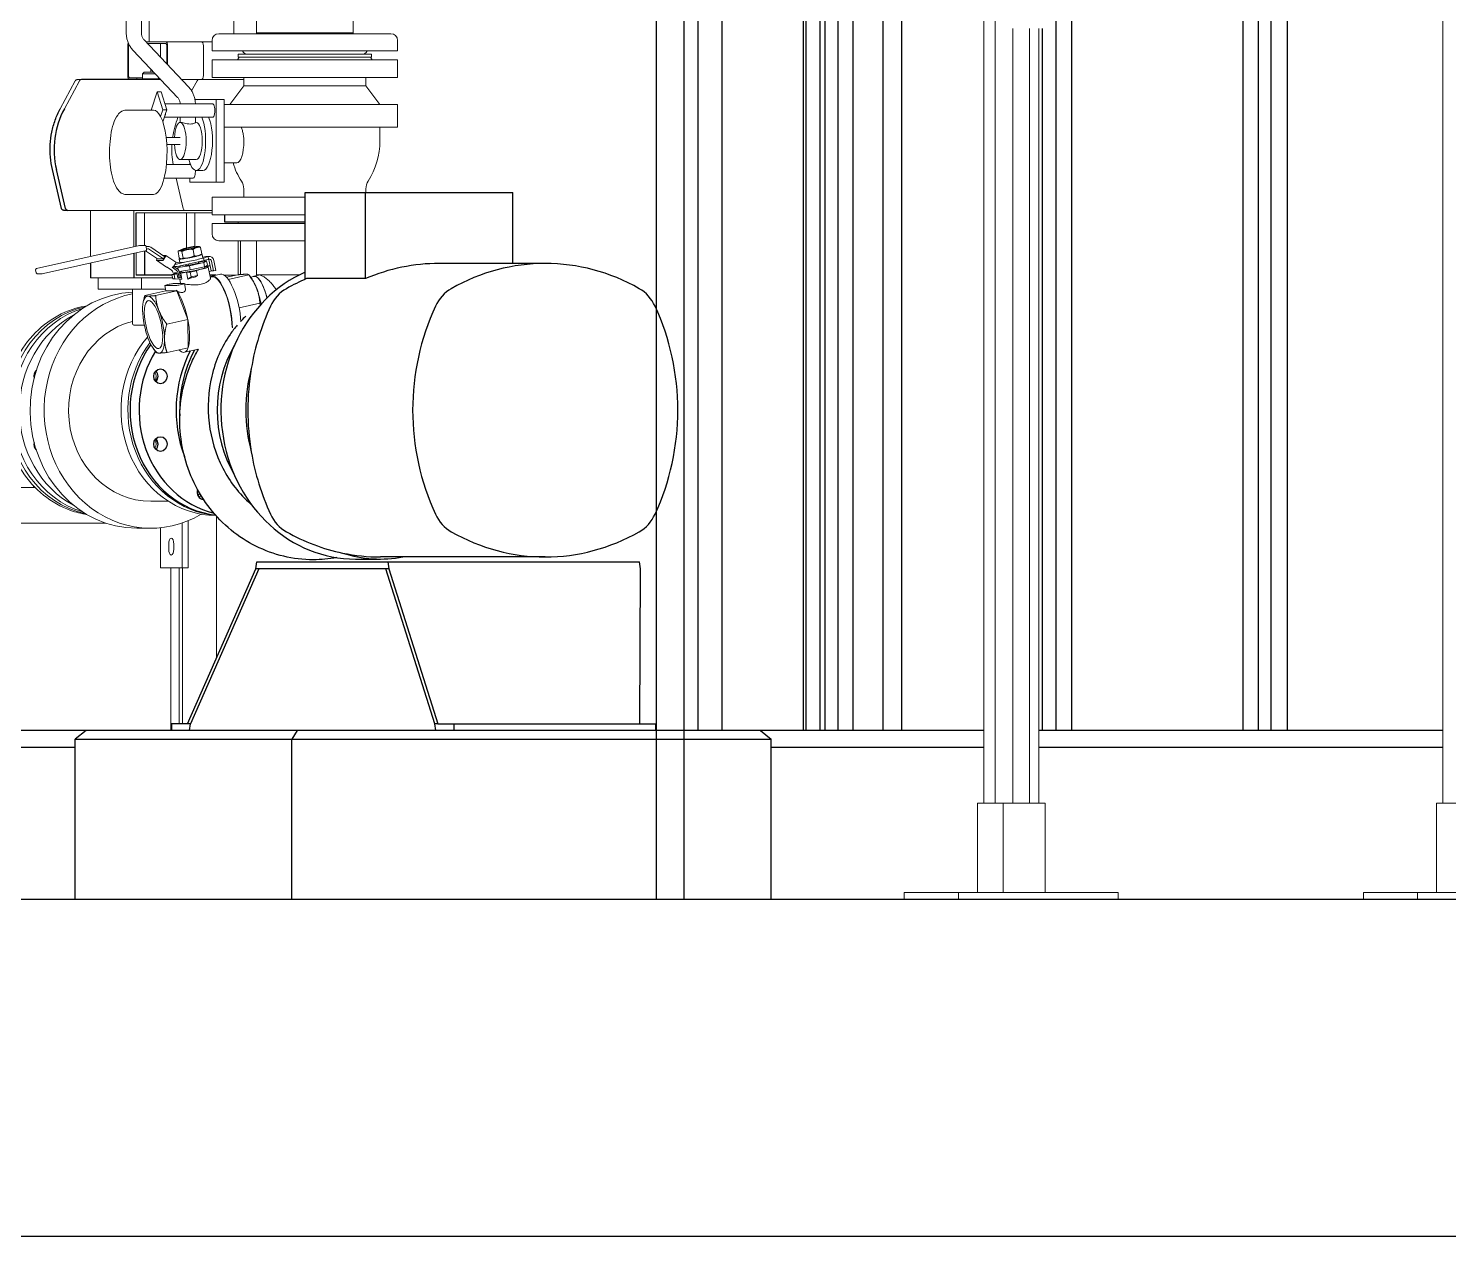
# Model space of a CAD drawing. Header units: millimetres. Extents: x -4172 to 126100, y -2 to 142133.
# Drawn here: x 62698 to 64382, y 42418 to 43850 of the extents above; entities that cross this region are included whole.
import ezdxf

# ---------------------------------------------------------------- set-up
doc = ezdxf.new("R2010")
doc.units = ezdxf.units.MM
doc.header["$LTSCALE"] = 100
doc.layers.add('P_Biomass (BM)', color=150, linetype='Continuous', lineweight=18, true_color=0x007fff)
doc.layers.add('Visible', color=7, linetype='Continuous', lineweight=25)

msp = doc.modelspace()

# ---------------------------------------------------------------- linework, layer by layer
at = {"layer": 'P_Biomass (BM)'}
for p, q in [((64375.35, 44825.58), (64375.35, 42931.58)), ((62814.49, 43844.61), (62814.49, 44059.33)), ((62832.49, 43844.61), (62832.49, 44059.33)), ((63830.97, 42931.58), (63830.97, 43981.93)), ((63844.62, 43981.93), (63844.62, 42931.58)), ((62969, 43845.08), (62969, 43887.08)), ((63083.3, 43845.08), (63083.3, 43887.08)), ((62841.79, 43834.58), (62841.79, 43869.08)), ((62941.79, 43844.08), (62941.79, 43869.08)), ((63083.3, 43845.08), (62969, 43845.08)), ((62969, 43844.08), (62969, 43845.08)), ((63083.3, 43845.08), (62969, 43845.08)), ((63083.3, 43844.08), (63083.3, 43845.08)), ((63865.69, 43850.33), (63865.69, 42931.58)), ((63885.47, 43850.33), (63885.47, 42931.58)), ((63896.37, 43850.33), (63896.37, 42931.58)), ((62816.22, 43829.58), (62816.22, 43794.58)), ((62817.08, 43794.58), (62817.08, 43829.58)), ((62888.4, 43780.88), (62835.57, 43836.66)), ((62861.23, 43834.58), (62837.54, 43834.58)), ((62839.43, 43832.58), (62861.23, 43832.58)), ((62855.03, 43832.58), (62855.03, 43816.11)), ((62861.23, 43834.58), (62903.69, 43834.58)), ((62862.51, 43829.58), (62862.51, 43808.21)), ((62863.37, 43807.3), (62863.37, 43829.58)), ((62916.15, 43834.58), (62903.69, 43834.58)), ((62905.83, 43829.58), (62905.83, 43794.58)), ((62916.15, 43823.58), (62916.15, 43836.08)), ((63128.15, 43844.08), (62924.15, 43844.08)), ((63136.15, 43823.58), (63136.15, 43836.08)), ((62875.33, 43768.5), (62822.5, 43824.28)), ((63136.15, 43823.58), (62916.15, 43823.58)), ((62916.15, 43813.08), (63136.15, 43813.08)), ((62916.15, 43813.08), (62916.15, 43792.08)), ((62948.15, 43816.08), (62946.42, 43813.08)), ((63105.15, 43819.58), (62947.15, 43819.58)), ((62947.15, 43816.08), (62947.15, 43819.58)), ((63105.15, 43816.08), (62947.15, 43816.08)), ((63104.15, 43816.08), (63105.88, 43813.08)), ((63105.15, 43816.08), (63105.15, 43819.58)), ((63136.15, 43813.08), (63136.15, 43792.08)), ((62835.53, 43798.58), (62833.53, 43796.58)), ((62848.73, 43796.58), (62833.53, 43796.58)), ((62833.53, 43790.58), (62833.53, 43796.58)), ((62835.53, 43798.58), (62846.84, 43798.58)), ((62843.53, 43798.58), (62843.53, 43802.08)), ((62861.21, 43809.58), (62862.51, 43809.58)), ((62736.19, 43754.96), (62754.04, 43788.04)), ((62741.03, 43755.03), (62758.88, 43788.12)), ((62741.03, 43755.03), (62758.88, 43788.12)), ((62761.21, 43789.58), (62756.58, 43789.58)), ((62826.94, 43791.58), (62818.36, 43791.58)), ((62826.94, 43789.58), (62826.94, 43791.58)), ((62833.53, 43791.58), (62826.94, 43791.58)), ((62852.65, 43790.58), (62833.53, 43790.58)), ((62853.47, 43791.58), (62852.65, 43791.58)), ((62852.65, 43791.58), (62852.65, 43789.58)), ((62900.68, 43789.58), (62880.16, 43789.58)), ((62898.35, 43788.12), (62891.95, 43776.26)), ((62898.35, 43788.12), (62891.95, 43776.26)), ((62900.68, 43789.58), (62905.31, 43789.58)), ((62953.65, 43789.58), (62905.31, 43789.58)), ((62916.15, 43792.08), (63136.15, 43792.08)), ((62953.65, 43782.08), (62937.15, 43760.08)), ((62953.65, 43792.08), (62953.65, 43782.08)), ((62953.65, 43782.08), (63098.65, 43782.08)), ((63098.65, 43792.08), (63098.65, 43782.08)), ((63098.65, 43782.08), (63115.15, 43760.08)), ((62850.94, 43775.17), (62843.95, 43753.39)), ((62857.75, 43753.95), (62850.94, 43775.17)), ((62855.68, 43775.17), (62850.94, 43775.17)), ((62862.49, 43753.95), (62855.68, 43775.17)), ((62916.98, 43760.89), (62860.26, 43760.89)), ((62921.14, 43765.83), (62895.94, 43765.83)), ((62921.14, 43765.83), (62921.14, 43667.83)), ((62930.61, 43765.83), (62921.14, 43765.83)), ((62930.61, 43667.83), (62930.61, 43765.83)), ((62846.74, 43753.39), (62814.07, 43753.39)), ((62855.18, 43745.93), (62857.75, 43753.95)), ((62862.49, 43753.95), (62857.75, 43753.95)), ((62857.85, 43739.5), (62859.81, 43745.62)), ((62916.98, 43744.89), (62859.58, 43744.89)), ((62861.08, 43749.56), (62859.81, 43745.62)), ((62861.08, 43749.56), (62862.49, 43753.95)), ((62878.41, 43738.83), (62878.41, 43744.89)), ((62896.41, 43738.64), (62896.41, 43744.89)), ((62930.61, 43760.08), (63136.15, 43760.08)), ((63136.15, 43760.08), (63136.15, 43733.08)), ((62878.41, 43738.83), (62878.89, 43738.83)), ((62896.41, 43738.83), (62897.35, 43738.83)), ((62930.61, 43733.08), (63136.15, 43733.08)), ((63115.15, 43733.08), (63115.15, 43716.83)), ((62878.41, 43720.83), (62861.79, 43720.83)), ((62878.41, 43712.83), (62862.51, 43712.83)), ((62878.41, 43694.83), (62897.35, 43694.83)), ((62890.64, 43688.77), (62862.09, 43688.77)), ((62889.67, 43688.77), (62889.67, 43691.29)), ((62897.35, 43681.83), (62905.4, 43681.83)), ((62930.61, 43690.83), (62945.54, 43690.83)), ((62893.82, 43672.77), (62859.43, 43672.77)), ((62873.51, 43672.77), (62881.9, 43636.83)), ((62873.51, 43672.77), (62881.9, 43636.83)), ((62889.67, 43667.83), (62889.67, 43672.77)), ((62889.67, 43667.83), (62921.14, 43667.83)), ((62921.14, 43667.83), (62930.61, 43667.83)), ((62953.65, 43660.08), (62953.65, 43650.08)), ((63098.65, 43660.08), (63098.65, 43655.58)), ((62846.74, 43653.39), (62814.07, 43653.39)), ((62916.15, 43650.08), (63026.72, 43650.08)), ((62916.15, 43650.08), (62916.15, 43629.08)), ((62745.05, 43634.58), (62772.06, 43634.58)), ((62772.06, 43634.58), (62772.06, 43579.79)), ((62823.5, 43634.58), (62772.06, 43634.58)), ((62823.5, 43634.58), (62823.5, 43591.28)), ((62840.51, 43634.58), (62823.5, 43634.58)), ((62826.21, 43631.58), (62916.15, 43631.58)), ((62836.03, 43631.58), (62836.03, 43592.73)), ((62840.51, 43634.58), (62884.53, 43634.58)), ((62884.53, 43634.58), (62889.15, 43634.58)), ((62886.03, 43631.58), (62886.03, 43590)), ((62889.15, 43634.58), (62916.15, 43634.58)), ((62895.84, 43591.46), (62895.84, 43631.58)), ((62916.15, 43629.08), (63026.72, 43629.08)), ((62916.15, 43619.08), (63026.72, 43619.08)), ((62916.15, 43619.08), (62916.15, 43606.58)), ((62947.15, 43620.58), (62947.15, 43619.08)), ((62708.12, 43565.5), (62829.98, 43592.73)), ((62837.07, 43592.73), (62830.01, 43592.73)), ((62924.15, 43598.58), (63026.72, 43598.58)), ((62947.28, 43598.58), (62947.28, 43558.2)), ((62949.99, 43598.58), (62949.99, 43558.46)), ((62969, 43598.58), (62969, 43558.08)), ((62716.43, 43559.63), (62838.28, 43586.87)), ((62826.21, 43557.58), (62826.21, 43584.17)), ((62851.45, 43576.94), (62837.32, 43586.65)), ((62837.71, 43591.81), (62840.4, 43591.81)), ((62839.22, 43591.68), (62837.83, 43591.37)), ((62838.44, 43588.33), (62837.85, 43591.27)), ((62839.81, 43588.75), (62838.42, 43588.44)), ((62858.51, 43576.94), (62841.95, 43588.33)), ((62860.06, 43579.46), (62843.5, 43590.84)), ((62850.55, 43576.53), (62851, 43577.25)), ((62851.45, 43576.94), (62858.51, 43576.94)), ((62861.26, 43581.14), (62857.62, 43581.14)), ((62860.06, 43579.46), (62858.51, 43576.94)), ((62858.9, 43576.53), (62860.96, 43579.88)), ((62861.33, 43581.11), (62873.24, 43572.93)), ((62877.32, 43578.05), (62875.78, 43585.73)), ((62877.21, 43587.02), (62876.14, 43586.08)), ((62877.93, 43572.82), (62877.15, 43576.73)), ((62879.21, 43577.05), (62878.93, 43577.14)), ((62881.77, 43578.05), (62880.23, 43585.73)), ((62881.87, 43588.9), (62881.08, 43587.73)), ((62891.65, 43591.26), (62882.58, 43589.23)), ((62885.79, 43589.23), (62894.86, 43591.26)), ((62895.12, 43580.53), (62893.58, 43588.22)), ((62895.56, 43591.65), (62896.74, 43590.87)), ((62900.58, 43591.7), (62900.86, 43591.61)), ((62904.01, 43583.02), (62902.47, 43590.7)), ((62902.58, 43581.74), (62903.65, 43582.67)), ((62906.07, 43578), (62903.22, 43577.36)), ((62905.39, 43578.32), (62904.6, 43582.24)), ((62905.24, 43579.08), (62908.91, 43579.71)), ((62911.48, 43579.71), (62906.07, 43578)), ((62906.07, 43578), (62906.66, 43575.07)), ((62912.06, 43576.78), (62906.66, 43575.07)), ((62910.08, 43579.84), (62912.65, 43579.84)), ((62912.06, 43576.78), (62911.48, 43579.71)), ((62707.53, 43560.67), (62706.94, 43563.6)), ((62850.18, 43575.29), (62862.09, 43567.11)), ((62857.64, 43575.27), (62850.26, 43575.27)), ((62862.97, 43567.09), (62862.16, 43567.09)), ((62862.97, 43567.09), (62868.01, 43563.62)), ((62868.61, 43558.44), (62874.54, 43559.77)), ((62869.55, 43567.09), (62868.75, 43567.09)), ((62868.75, 43567.09), (62873.79, 43563.62)), ((62870.06, 43560.47), (62870.39, 43558.84)), ((62870.68, 43568.15), (62874.82, 43565.3)), ((62872.87, 43571.7), (62870.81, 43568.35)), ((62871.18, 43558.44), (62874.65, 43559.22)), ((62871.19, 43567.79), (62873.52, 43567.79)), ((62874.4, 43560.47), (62871.51, 43560.47)), ((62871.51, 43560.47), (62871.77, 43559.15)), ((62877.84, 43573.27), (62873.15, 43572.22)), ((62873.62, 43559.56), (62873.44, 43560.47)), ((62887.17, 43573.78), (62874.11, 43570.86)), ((62875.62, 43554.36), (62874.4, 43560.47)), ((62906.66, 43575.07), (62874.7, 43567.92)), ((62875.52, 43566.85), (62889.22, 43568.77)), ((62878.95, 43568.77), (62875.52, 43566.85)), ((62876.05, 43564.21), (62875.52, 43566.85)), ((62875.84, 43560.47), (62877.07, 43554.36)), ((62877.35, 43562.08), (62890.2, 43563.88)), ((62877.69, 43560.88), (62878.92, 43554.77)), ((62877.88, 43559.94), (62879.04, 43560.2)), ((62884.61, 43570.03), (62878.95, 43568.77)), ((62879.04, 43560.2), (62880.46, 43553.13)), ((62880.01, 43562.45), (62880.29, 43561.08)), ((62884.59, 43570.14), (62884.8, 43569.11)), ((62885.97, 43561.14), (62887.58, 43553.09)), ((62885.97, 43561.14), (62890.34, 43561.14)), ((62888.15, 43570.93), (62888.46, 43569.39)), ((62888.46, 43569.39), (62900.03, 43571.97)), ((62889.22, 43568.77), (62906.34, 43572.59)), ((62889.22, 43568.77), (62890.2, 43563.88)), ((62890.2, 43563.88), (62907.32, 43567.7)), ((62890.34, 43561.14), (62897.75, 43562.8)), ((62890.34, 43561.14), (62891.43, 43555.7)), ((62894.93, 43562.8), (62897.75, 43562.8)), ((62897.75, 43562.8), (62898.84, 43557.36)), ((62900.03, 43571.97), (62899.72, 43573.52)), ((62900.21, 43573.63), (62900.49, 43572.25)), ((62909.76, 43574.51), (62900.3, 43573.18)), ((62906.34, 43572.59), (62909.76, 43574.51)), ((62907.32, 43567.7), (62906.34, 43572.59)), ((62907.32, 43567.7), (62910.74, 43569.61)), ((62907.5, 43567.78), (62913.92, 43569.21)), ((62907.5, 43567.8), (62907.74, 43566.58)), ((62908.43, 43567.41), (62914.03, 43568.66)), ((62909.76, 43574.51), (62910.74, 43569.61)), ((62911.66, 43567.37), (62914.29, 43554.26)), ((62915.27, 43562.72), (62912.82, 43561.62)), ((62912.86, 43574.46), (62915.22, 43562.72)), ((62915.22, 43562.72), (62917.79, 43562.72)), ((62917.79, 43562.72), (62915.43, 43574.46)), ((62926.13, 43558.85), (62915.85, 43556.55)), ((62920.57, 43563.35), (62917.79, 43562.72)), ((62920.57, 43563.35), (62918.21, 43575.09)), ((62823.5, 43554.58), (62772.06, 43554.58)), ((62781.1, 43554.58), (62781.1, 43541.08)), ((62869.39, 43554.58), (62823.5, 43554.58)), ((62832.53, 43554.58), (62869.39, 43554.58)), ((62832.53, 43541.08), (62832.53, 43554.58)), ((62861.38, 43539.26), (62860.13, 43545.48)), ((62860.43, 43545.42), (62872.64, 43545.42)), ((62868.61, 43558.44), (62871.18, 43558.44)), ((62869.64, 43553.29), (62868.61, 43558.44)), ((62877.89, 43553.13), (62869.64, 43553.29)), ((62869.64, 43553.29), (62872.21, 43553.29)), ((62883.01, 43547.74), (62870.81, 43547.74)), ((62872.21, 43553.29), (62871.18, 43558.44)), ((62880.46, 43553.13), (62872.21, 43553.29)), ((62875.62, 43554.36), (62877.07, 43554.36)), ((62877.07, 43554.36), (62878.92, 43554.77)), ((62877.8, 43553.13), (62878.88, 43547.74)), ((62884.65, 43541.02), (62883.31, 43547.68)), ((62891.43, 43555.7), (62887.58, 43553.09)), ((62891.43, 43555.7), (62898.84, 43557.36)), ((62898.84, 43557.36), (62896.36, 43555.68)), ((62916.07, 43555.57), (62914.12, 43555.14)), ((62944.25, 43557.58), (62930.72, 43557.58)), ((62933.39, 43555.15), (62946.85, 43558.16)), ((62935.32, 43552.72), (62959.65, 43558.16)), ((62962.77, 43553.99), (62960.1, 43557.56)), ((62961.76, 43555.34), (62965.91, 43556.27)), ((62971.43, 43557.85), (62965.84, 43556.6)), ((62969, 43558.08), (63019.82, 43558.08)), ((62969.16, 43557.35), (62969, 43558.08)), ((62781.1, 43541.08), (62832.53, 43541.08)), ((62822.03, 43541.08), (62822.03, 43499.67)), ((62861.01, 43541.08), (62832.53, 43541.08)), ((62834.55, 43525.34), (62834.99, 43527.5)), ((62861.41, 43539.06), (62836.47, 43533.49)), ((62874.2, 43539.06), (62849.26, 43533.49)), ((62874.2, 43539.06), (62861.41, 43539.06)), ((62887.37, 43505.31), (62874.2, 43539.06)), ((62948.23, 43518.91), (62972.81, 43524.41)), ((62825.79, 43498.29), (62835.87, 43498.29)), ((62887.37, 43505.31), (62862.43, 43499.74)), ((62887.74, 43471.56), (62887.37, 43505.31)), ((62846.88, 43470.15), (62849.55, 43466.58)), ((62887.74, 43471.56), (62862.8, 43465.99)), ((62900.09, 43470.03), (62883.3, 43466.28)), ((62706.23, 43306.08), (62604.2, 43306.08)), ((62843.56, 43289.58), (62861.03, 43289.58)), ((62790.21, 43263.58), (62604.2, 43263.58)), ((62826.84, 43257.58), (62843.56, 43257.58)), ((62854.99, 43258.15), (62854.99, 43210.83)), ((62880.71, 43210.83), (62880.71, 43263.75)), ((62887.94, 43210.83), (62887.94, 43266.48)), ((62921.26, 43103.21), (62921.26, 43272.12)), ((62864.85, 43232.83), (62864.85, 43238.83)), ((62870.85, 43238.83), (62870.85, 43232.83)), ((62854.99, 43210.83), (62880.71, 43210.83)), ((62867.3, 43017.58), (62867.3, 43210.83)), ((62877.08, 43025.58), (62877.08, 43210.83)), ((62887.94, 43210.83), (62880.71, 43210.83)), ((62881.19, 43025.58), (62881.19, 43210.83)), ((63823.56, 42931.58), (63854.25, 42931.58)), ((63823.56, 42825.58), (63823.56, 42931.58)), ((63854.25, 42825.58), (63854.25, 42931.58)), ((63854.25, 42931.58), (63903.79, 42931.58)), ((63903.79, 42825.58), (63903.79, 42931.58)), ((64367.93, 42931.58), (64398.63, 42931.58)), ((64367.93, 42825.58), (64367.93, 42931.58)), ((63736.86, 42825.58), (63801.08, 42825.58)), ((63736.86, 42817.58), (63736.86, 42825.58)), ((63801.08, 42825.58), (63990.49, 42825.58)), ((63801.08, 42817.58), (63801.08, 42825.58)), ((63990.49, 42817.58), (63990.49, 42825.58)), ((64281.23, 42825.58), (64345.45, 42825.58)), ((64281.23, 42817.58), (64281.23, 42825.58)), ((64345.45, 42825.58), (64534.86, 42825.58)), ((64345.45, 42817.58), (64345.45, 42825.58))]:
    msp.add_line(p, q, dxfattribs=at)
for centre, radius, start, end in [((62924.15, 43836.08), 8, 90, 180), ((63128.15, 43836.08), 8, 0, 90), ((62958.65, 43826.58), 7, 205.37693, 270), ((63093.65, 43826.58), 7, 270, 334.62307), ((63026.15, 43716.83), 89, 327.57654, 0), ((63026.15, 43716.83), 89, 196.98581, 212.42346), ((62936.81, 43660.08), 16.84, 0, 32.42346), ((63115.5, 43660.08), 16.84, 147.57654, 180), ((62924.15, 43606.58), 8, 180, 270), ((62708.45, 43564.03), 1.5, 102.5987, 146.78708), ((62716.1, 43561.1), 1.5, 276.87513, 282.5987), ((62861.03, 43397.58), 108, 270, 271.6871)]:
    msp.add_arc(centre, radius, start, end, dxfattribs=at)
for centre, major_axis, ratio, start_param, end_param in [((62818.36, 43829.58), (0, -5), 0.4286222, 3.9513822, 4.712389), ((62818.36, 43829.58), (0, 3), 0.4286222, 0.8097334, 1.5707963), ((62861.23, 43829.58), (0, 5), 0.4286222, 4.712389, 6.2831853), ((62861.23, 43829.58), (0, 3), 0.4286222, 4.712389, 6.2831853), ((62903.69, 43829.58), (0, 5), 0.4286222, 4.712389, 6.2831853), ((62818.36, 43794.58), (0, -5), 0.4286222, 4.712389, 6.2831853), ((62818.36, 43794.58), (0, -3), 0.4286222, 4.712389, 6.2831853), ((62903.69, 43794.58), (0, -5), 0.4286222, 0, 1.5707963), ((62761.21, 43786.58), (0, 3), 0.9034838, 0, 1.0324064), ((62761.21, 43786.58), (0, 3), 0.9034838, 0, 1.0324064), ((62900.68, 43786.58), (0, 3), 0.9034838, 0, 1.0324064), ((62900.68, 43786.58), (0, 3), 0.9034838, 0, 1.0324064), ((62916.98, 43752.89), (0, -8), 0.3211089, 0, 3.1415927), ((62846.74, 43703.39), (0, 50), 0.3211089, 5.7298648, 6.2831853), ((62846.74, 43703.39), (0, -50), 0.3211089, 0, 2.5882722), ((62858.74, 43752.89), (0, 8), 0.3211089, 3.5715696, 4.282412), ((62953.8, 43706.58), (0, -94.5), 0.9034838, 4.2949472, 4.5610179), ((62953.8, 43706.58), (0, -94.5), 0.9034838, 4.2949472, 4.5610179), ((62897.35, 43716.83), (0, -35), 0.3211089, 5.392104, 8.784259), ((62905.4, 43716.83), (0, -35), 0.3211089, 0, 2.5010737), ((62878.41, 43716.83), (0, 22), 0.3211089, 1.7536315, 7.6711465), ((62897.35, 43716.83), (0, 22), 0.3211089, 3.1415927, 6.2831853), ((62953.8, 43706.58), (0, -94.5), 0.9034838, 4.6462031, 4.9020154), ((62953.8, 43706.58), (0, -94.5), 0.9034838, 4.6462031, 4.9020154), ((62945.54, 43716.83), (0, -26), 0.3211089, 0, 1.5707963), ((62893.82, 43680.77), (0, -8), 0.3211089, 0, 1.7211908), ((62884.53, 43637.58), (0, -3), 0.9034838, 4.965241, 6.2831853), ((62884.53, 43637.58), (0, -3), 0.9034838, 4.965241, 6.2831853), ((62830.3, 43591.27), (-0.33, 1.46), 0.3141466, 6.2130877, 6.2831853), ((62837.37, 43591.27), (-0.33, 1.46), 0.3141466, 4.6422914, 6.2130877), ((62837.96, 43588.33), (0.33, -1.46), 0.3141466, 0, 1.5006988), ((62840.4, 43585.81), (0, 6), 0.947043, 5.7063751, 6.4917732), ((62840.4, 43585.81), (0, 3), 0.947043, 5.7063751, 6.4917732), ((62851.03, 43576.53), (-0.85, -1.24), 0.2691538, 4.8952325, 6.4660289), ((62858.42, 43576.53), (-0.85, -1.24), 0.2691538, 0.1828436, 1.7536399), ((62860.48, 43579.88), (0.85, 1.24), 0.2691538, 4.8952325, 6.4660289), ((62890.88, 43579.48), (-13.73, -2.75), 0.0664944, 5.8445794, 9.8501926), ((62888.92, 43589.27), (-11.77, -2.36), 0.0664944, 5.5562794, 6.6034769), ((62888.92, 43589.27), (-11.77, -2.36), 0.0664944, 0.3202916, 1.3674892), ((62890.88, 43579.48), (-11.77, -2.36), 0.0664944, 0.1156849, 0.3202916), ((62890.88, 43579.48), (-11.77, -2.36), 0.0664944, 0.3202916, 1.3674892), ((62888.92, 43589.27), (-11.77, -2.36), 0.0664944, 5.3754254, 5.5562794), ((62888.92, 43589.27), (-7.84, -1.57), 0.0664944, 6.216494, 7.2786085), ((62888.72, 43590.25), (-6.86, -1.38), 0.0664944, 5.807874, 7.3990799), ((62888.92, 43589.27), (7.84, 1.57), 0.0664944, 4.1370158, 5.9283454), ((62888.92, 43589.27), (11.77, 2.36), 0.0664944, 4.5090818, 5.5562794), ((62891.66, 43575.57), (13.73, 2.75), 0.0664944, 4.3657343, 5.699627), ((62890.88, 43579.48), (-11.77, -2.36), 0.0664944, 1.3674892, 2.4146867), ((62888.72, 43590.25), (6.86, 1.38), 0.0664944, 5.807874, 7.3990799), ((62888.92, 43589.27), (11.77, 2.36), 0.0664944, 0.3202916, 0.9077599), ((62888.92, 43589.27), (7.84, 1.57), 0.0664944, 5.9283454, 6.3498766), ((62888.92, 43589.27), (11.77, 2.36), 0.0664944, 5.5562794, 6.6034769), ((62890.88, 43579.48), (11.77, 2.36), 0.0664944, 5.5562794, 6.1675004), ((62891.66, 43575.57), (13.73, 2.75), 0.0664944, 5.699627, 6.2831853), ((62910.08, 43573.84), (0, 6), 0.947043, 0, 0.2085879), ((62910.08, 43573.84), (0, -3), 0.947043, 1.7793843, 2.6906413), ((62912.65, 43573.84), (0, 6), 0.947043, 4.9209769, 6.4917732), ((62912.65, 43573.84), (0, 3), 0.947043, 4.9209769, 6.4917732), ((62862.94, 43568.35), (-0.85, -1.24), 0.2691538, 0, 0.1828436), ((62865.43, 43559.43), (0, -5), 0.947043, 1.7793843, 2.5647824), ((62870.32, 43568.35), (-0.85, -1.24), 0.2691538, 0.1828436, 1.7536399), ((62873.52, 43573.79), (0, -6), 0.947043, 5.8012521, 6.4917732), ((62873.52, 43573.79), (0, -3), 0.947043, 5.896997, 6.4917732), ((62872.39, 43571.7), (0.85, 1.24), 0.2691538, 4.8952325, 6.2831853), ((62871.21, 43559.43), (0, -5), 0.947043, 1.7793843, 2.5647824), ((62871.21, 43559.43), (0, -7), 0.947043, 1.7793843, 2.5647824), ((62894.01, 43563.83), (17.65, 3.54), 0.0664944, 2.4619188, 2.7422234), ((62891.66, 43575.57), (-13.73, -2.75), 0.0664944, 0, 1.2241416), ((62894.01, 43563.83), (-17.65, -3.54), 0.0664944, 0.5443847, 1.0840781), ((62894.01, 43563.83), (13.73, 2.75), 0.0664944, 3.1415927, 6.2831853), ((62892.64, 43570.68), (-7.84, -1.57), 0.0664944, 0, 0.9954232), ((62894.01, 43563.83), (17.65, 3.54), 0.0664944, 4.7512005, 6.884957), ((62892.64, 43570.68), (7.84, 1.57), 0.0664944, 5.9283454, 6.2831853), ((62924.79, 43516.54), (-8.94, 40.01), 0.3141466, 4.0859194, 6.438181), ((62935.08, 43518.83), (-8.94, 40.01), 0.3141466, 4.2177978, 6.2831853), ((62865.62, 43546.58), (5.49, 1.1), 0.0664944, 0.3202916, 3.4618843), ((62877.82, 43546.58), (-5.49, -1.1), 0.0664944, 0.3202916, 3.4618843), ((62896.23, 43552.79), (-18.42, 0.33), 0.0058978, 5.7400928, 6.188279), ((62896.11, 43553.39), (-17.43, -4.64), 0.1188314, 4.666149, 5.1916788), ((62924.79, 43516.54), (-8.72, 39.04), 0.3141466, 4.0901597, 6.2831853), ((62962.87, 43525.05), (-7.53, 33.67), 0.3141466, 5.1658902, 5.6728613), ((62972.41, 43527.18), (-6.58, 29.42), 0.3141466, 4.7584026, 6.4341693), ((62972.41, 43527.18), (-6.5, 29.09), 0.3141466, 4.7567394, 6.2831853), ((62962.87, 43525.05), (-7.53, 33.67), 0.3141466, 4.5918568, 5.1658902), ((62826.84, 43397.58), (0, 140), 0.9034838, 0.038095, 3.1415927), ((62843.56, 43397.58), (0, 140), 0.9034838, 0.1710762, 3.6331511), ((62846.78, 43499.1), (-7.53, 33.67), 0.3141466, 6.2130877, 7.2602853), ((62846.78, 43499.1), (-7.53, 33.67), 0.3141466, 5.1658902, 6.2130877), ((62874.57, 43505.31), (-8.72, 39.04), 0.3141466, 0.4248665, 0.4617833), ((62874.57, 43505.31), (8.72, -39.04), 0.3141466, 5.821402, 8.8597164), ((62787.41, 43397.58), (0, -125), 0.9034838, 3.332463, 6.092315), ((62792.55, 43397.58), (0, 125), 0.9034838, 0.2704132, 2.8711794), ((62800.7, 43397.58), (0, -125), 0.9034838, 3.5901596, 5.8346183), ((62846.78, 43499.1), (7.53, -33.67), 0.3141466, 4.1186926, 5.1658902), ((62846.78, 43499.1), (-7.53, 33.67), 0.3141466, 4.1186926, 5.1658902), ((62843.56, 43397.58), (0, 108), 0.9034838, 0.2225171, 3.1415927), ((62921.14, 43397.58), (0, -125), 0.9034838, 3.9458106, 6.2805525), ((62929.28, 43397.58), (0, -125), 0.9034838, 4.0174469, 6.2053806), ((62846.78, 43499.1), (7.53, -33.67), 0.3141466, 5.1658902, 6.2130877), ((62846.78, 43499.1), (7.53, -33.67), 0.3141466, 6.2130877, 7.2602853), ((62841.64, 43437.76), (0, -9), 0.9034838, 0.9859612, 2.1556314), ((62929.28, 43397.58), (0, -94.73), 0.9034838, 4.2658067, 4.3458847), ((62841.64, 43357.4), (0, -9), 0.9034838, 0.9859612, 2.1556314), ((62929.28, 43397.58), (0, -94.73), 0.9034838, 5.0788933, 5.1589713), ((62892.98, 43300.57), (0, -9), 0.9034838, 0.9859612, 1.4870345), ((62867.85, 43238.83), (0, 7), 0.4286222, 4.712389, 7.8539816), ((62867.85, 43232.83), (0, -7), 0.4286222, 4.712389, 7.8539816)]:
    msp.add_ellipse(centre, major_axis=major_axis, ratio=ratio, start_param=start_param, end_param=end_param, dxfattribs=at)
msp.add_ellipse((62846.78, 43499.1), major_axis=(-6.34, 28.37), ratio=0.3141466, dxfattribs=at)
for points, knots in [([(62822.5, 43824.28), (62821.47, 43825.36), (62820.53, 43826.53), (62818.84, 43828.98), (62818.09, 43830.28), (62816.8, 43832.97), (62816.25, 43834.36), (62815.37, 43837.21), (62815.04, 43838.67), (62814.6, 43841.63), (62814.49, 43843.12), (62814.49, 43844.61)], [0.78539816, 0.78539816, 0.78539816, 0.78539816, 0.9424778, 0.9424778, 1.09955743, 1.09955743, 1.25663706, 1.25663706, 1.41371669, 1.41371669, 1.57079633, 1.57079633, 1.57079633, 1.57079633]), ([(62835.57, 43836.66), (62835.19, 43837.06), (62834.84, 43837.49), (62834.2, 43838.43), (62833.91, 43838.92), (62833.4, 43839.97), (62833.19, 43840.51), (62832.84, 43841.64), (62832.71, 43842.23), (62832.53, 43843.41), (62832.49, 43844.01), (62832.49, 43844.61)], [0.78539816, 0.78539816, 0.78539816, 0.78539816, 0.9424778, 0.9424778, 1.09955743, 1.09955743, 1.25663706, 1.25663706, 1.41371669, 1.41371669, 1.57079633, 1.57079633, 1.57079633, 1.57079633]), ([(62754.04, 43788.04), (62754.13, 43788.22), (62754.25, 43788.38), (62754.5, 43788.69), (62754.65, 43788.84), (62754.97, 43789.09), (62755.15, 43789.2), (62755.53, 43789.39), (62755.73, 43789.46), (62756.15, 43789.55), (62756.36, 43789.58), (62756.58, 43789.58)], [0.5383899, 0.5383899, 0.5383899, 0.5383899, 0.7448712, 0.7448712, 0.9513525, 0.9513525, 1.1578338, 1.1578338, 1.364315, 1.364315, 1.5707963, 1.5707963, 1.5707963, 1.5707963]), ([(62896.41, 43760.89), (62896.39, 43762.27), (62896.28, 43763.65), (62895.86, 43766.49), (62895.52, 43767.95), (62894.65, 43770.8), (62894.1, 43772.19), (62892.8, 43774.88), (62892.05, 43776.17), (62890.36, 43778.63), (62889.42, 43779.79), (62888.4, 43780.88)], [1.58295404, 1.58295404, 1.58295404, 1.58295404, 1.72787596, 1.72787596, 1.88495559, 1.88495559, 2.04203522, 2.04203522, 2.19911486, 2.19911486, 2.35619449, 2.35619449, 2.35619449, 2.35619449]), ([(62878.41, 43760.89), (62878.39, 43761.38), (62878.35, 43761.86), (62878.19, 43762.93), (62878.06, 43763.51), (62877.71, 43764.64), (62877.49, 43765.19), (62876.99, 43766.24), (62876.7, 43766.73), (62876.06, 43767.66), (62875.71, 43768.1), (62875.33, 43768.5)], [1.60101744, 1.60101744, 1.60101744, 1.60101744, 1.72787596, 1.72787596, 1.88495559, 1.88495559, 2.04203522, 2.04203522, 2.19911486, 2.19911486, 2.35619449, 2.35619449, 2.35619449, 2.35619449]), ([(62814.07, 43753.39), (62812.28, 43753.39), (62810.53, 43752.87), (62807.13, 43750.96), (62805.6, 43749.42), (62802.19, 43744.8), (62800.57, 43741.26), (62797.89, 43733.07), (62796.84, 43728.47), (62795.35, 43718.73), (62794.89, 43713.65), (62794.53, 43703.37), (62794.62, 43698.18), (62795.35, 43688.13), (62795.98, 43683.27), (62797.76, 43674.25), (62798.92, 43670.12), (62801.84, 43662.78), (62803.58, 43659.63), (62806.97, 43656.13), (62808.14, 43655.19), (62810.88, 43653.81), (62812.46, 43653.39), (62814.07, 43653.39)], [4.712389, 4.712389, 4.712389, 4.712389, 4.8908155, 4.8908155, 5.1232122, 5.1232122, 5.4876059, 5.4876059, 5.8390684, 5.8390684, 6.1740262, 6.1740262, 6.5044596, 6.5044596, 6.8357005, 6.8357005, 7.1739193, 7.1739193, 7.5335339, 7.5335339, 7.6937578, 7.6937578, 7.8539816, 7.8539816, 7.8539816, 7.8539816]), ([(62890.3, 43736.9), (62889.22, 43736.9), (62887.99, 43737.01), (62885.6, 43737.39), (62884.43, 43737.65), (62882.42, 43738.13), (62881.45, 43738.38), (62879.86, 43738.73), (62879.25, 43738.83), (62878.89, 43738.83)], [0, 0, 0, 0, 0.3436315, 0.3436315, 0.6872631, 0.6872631, 1.0305113, 1.0305113, 1.3737596, 1.3737596, 1.3737596, 1.3737596]), ([(62896.41, 43738.64), (62896.41, 43738.61), (62896.4, 43738.58), (62896.31, 43738.38), (62895.98, 43738.13), (62894.99, 43737.65), (62894.26, 43737.39), (62892.46, 43737.01), (62891.39, 43736.9), (62890.3, 43736.9)], [4.4061532, 4.4061532, 4.4061532, 4.4061532, 4.464527, 4.464527, 4.8077752, 4.8077752, 5.1514068, 5.1514068, 5.4950383, 5.4950383, 5.4950383, 5.4950383]), ([(62950.6, 43733.08), (62950.84, 43732.53), (62951.08, 43731.95), (62951.83, 43729.94), (62952.31, 43728.41), (62953.09, 43725.21), (62953.39, 43723.53), (62953.79, 43720.17), (62953.89, 43718.47), (62953.89, 43716.83)], [-1.6866973, -1.6866973, -1.6866973, -1.6866973, -1.478624, -1.478624, -0.9857494, -0.9857494, -0.4928747, -0.4928747, 0, 0, 0, 0]), ([(62706.94, 43563.6), (62706.92, 43563.7), (62706.91, 43563.81), (62706.91, 43564.02), (62706.92, 43564.12), (62706.95, 43564.3), (62706.97, 43564.39), (62707.03, 43564.55), (62707.06, 43564.62), (62707.12, 43564.74), (62707.16, 43564.8), (62707.19, 43564.85)], [0.320291638, 0.320291638, 0.320291638, 0.320291638, 0.333363696, 0.333363696, 0.346435754, 0.346435754, 0.359507813, 0.359507813, 0.372579871, 0.372579871, 0.385651929, 0.385651929, 0.385651929, 0.385651929]), ([(62707.53, 43560.67), (62707.58, 43560.4), (62707.7, 43560.16), (62708, 43559.78), (62708.17, 43559.65), (62708.57, 43559.41), (62708.77, 43559.35), (62709.35, 43559.2), (62709.72, 43559.17), (62710.62, 43559.14), (62711.13, 43559.15), (62712.32, 43559.21), (62712.99, 43559.26), (62714.5, 43559.4), (62715.32, 43559.49), (62716.24, 43559.6), (62716.26, 43559.61), (62716.28, 43559.61)], [5.96289367, 5.96289367, 5.96289367, 5.96289367, 5.99598112, 5.99598112, 6.03440528, 6.03440528, 6.10102016, 6.10102016, 6.24220887, 6.24220887, 6.38339759, 6.38339759, 6.5245863, 6.5245863, 6.66577501, 6.66577501, 6.66883724, 6.66883724, 6.66883724, 6.66883724]), ([(62903.18, 43546.93), (62902.12, 43546.69), (62900.98, 43546.5), (62898.61, 43546.24), (62897.4, 43546.17), (62894.97, 43546.12), (62893.76, 43546.15), (62891.43, 43546.26), (62890.3, 43546.35), (62888.23, 43546.54), (62887.2, 43546.65), (62885.26, 43546.87), (62884.34, 43546.99), (62883.49, 43547.08), (62883.46, 43547.09), (62883.43, 43547.09)], [-11.0232652, -11.0232652, -11.0232652, -11.0232652, -10.6784958, -10.6784958, -10.3337263, -10.3337263, -9.9889569, -9.9889569, -9.6441875, -9.6441875, -9.3000028, -9.3000028, -8.9558182, -8.9558182, -8.9438181, -8.9438181, -8.9438181, -8.9438181]), ([(62914.29, 43554.26), (62914.31, 43554.17), (62914.31, 43554.07), (62914.27, 43553.67), (62914.12, 43553.33), (62913.63, 43552.56), (62913.28, 43552.14), (62912.42, 43551.29), (62911.89, 43550.83), (62910.61, 43549.91), (62909.87, 43549.45), (62908.2, 43548.58), (62907.27, 43548.17), (62905.3, 43547.47), (62904.25, 43547.17), (62903.18, 43546.93)], [-2.1967044, -2.1967044, -2.1967044, -2.1967044, -2.067447, -2.067447, -1.7232624, -1.7232624, -1.3790777, -1.3790777, -1.0343083, -1.0343083, -0.6895389, -0.6895389, -0.3447694, -0.3447694, 0, 0, 0, 0]), ([(62992.34, 43540.3), (62991.48, 43541.74), (62990.55, 43543.1), (62988.31, 43546.06), (62986.99, 43547.58), (62984.4, 43550.28), (62983.06, 43551.55), (62980.41, 43553.78), (62979.1, 43554.75), (62976.67, 43556.33), (62975.54, 43556.93), (62973.58, 43557.73), (62972.73, 43557.92), (62971.84, 43557.92), (62971.63, 43557.9), (62971.43, 43557.85)], [10.025408, 10.025408, 10.025408, 10.025408, 10.5117592, 10.5117592, 11.1443065, 11.1443065, 11.7737361, 11.7737361, 12.4031656, 12.4031656, 13.0325952, 13.0325952, 13.6620248, 13.6620248, 13.8718184, 13.8718184, 13.8718184, 13.8718184]), ([(62884.65, 43541.02), (62884.67, 43540.92), (62884.68, 43540.81), (62884.72, 43540.21), (62884.59, 43539.69), (62884.08, 43538.82), (62883.72, 43538.41), (62882.74, 43537.74), (62882.13, 43537.48), (62880.82, 43537.18), (62880.07, 43537.14), (62878.59, 43537.26), (62877.86, 43537.43), (62876.49, 43537.88), (62875.76, 43538.21), (62874.57, 43538.95), (62874.09, 43539.36), (62873.77, 43539.75)], [-2.5390654, -2.5390654, -2.5390654, -2.5390654, -2.4860529, -2.4860529, -2.2351859, -2.2351859, -2.0235457, -2.0235457, -1.8119056, -1.8119056, -1.6002654, -1.6002654, -1.3886253, -1.3886253, -1.1377582, -1.1377582, -0.8868911, -0.8868911, -0.8868911, -0.8868911]), ([(62767.63, 43273.87), (62761.11, 43274.9), (62754.68, 43276.55), (62736.95, 43282.92), (62726.09, 43289.05), (62706.61, 43304.73), (62698.01, 43314.32), (62683.93, 43336.01), (62678.48, 43348.14), (62671.32, 43373.7), (62669.63, 43387.14), (62670.21, 43413.94), (62672.48, 43427.3), (62680.78, 43452.56), (62686.8, 43464.46), (62701.98, 43485.54), (62711.12, 43494.72), (62731.55, 43509.4), (62742.82, 43514.93), (62758.9, 43519.62), (62763.24, 43520.59), (62767.63, 43521.29)], [1.7130549, 1.7130549, 1.7130549, 1.7130549, 1.8843532, 1.8843532, 2.1995801, 2.1995801, 2.5185205, 2.5185205, 2.8409308, 2.8409308, 3.1653876, 3.1653876, 3.490422, 3.490422, 3.8146722, 3.8146722, 4.1366229, 4.1366229, 4.4549036, 4.4549036, 4.5701304, 4.5701304, 4.5701304, 4.5701304]), ([(62825.79, 43498.29), (62824.73, 43498.29), (62823.85, 43498.39), (62822.59, 43498.76), (62822.2, 43499.05), (62822.04, 43499.49), (62822.03, 43499.58), (62822.03, 43499.67)], [-11.8696607, -11.8696607, -11.8696607, -11.8696607, -11.1275652, -11.1275652, -10.3854696, -10.3854696, -10.2050672, -10.2050672, -10.2050672, -10.2050672])]:
    msp.add_open_spline(points, degree=3, knots=knots, dxfattribs=at)
for points, weights in [([(62875.78, 43585.73), (62876.77, 43586.78), (62877.8, 43586.78)], [1.66506350946, 1.79385662014, 1.79385662014]), ([(62877.32, 43578.05), (62878.73, 43577), (62879.76, 43577)], [1.66506350946, 1.79385662014, 1.79385662014]), ([(62877.8, 43586.78), (62878.83, 43586.78), (62880.23, 43585.73)], [1.79385662014, 1.79385662014, 1.66506350946]), ([(62879.76, 43577), (62880.79, 43577), (62881.77, 43578.05)], [1.79385662014, 1.79385662014, 1.66506350946]), ([(62886.69, 43588.03), (62883.6, 43587.45), (62880.23, 43585.73)], [1.79385662014, 1.79385662014, 1.66506350946]), ([(62888.65, 43578.24), (62885.56, 43577.67), (62881.77, 43578.05)], [1.79385662014, 1.79385662014, 1.66506350946]), ([(62885.79, 43589.23), (62885.29, 43588.67), (62884.74, 43587.97)], [1.09389498572, 1.12552357002, 1.14874156311]), ([(62893.58, 43588.22), (62889.79, 43588.6), (62886.69, 43588.03)], [1.66506350946, 1.79385662014, 1.79385662014]), ([(62895.12, 43580.53), (62891.75, 43578.82), (62888.65, 43578.24)], [1.66506350946, 1.79385662014, 1.79385662014]), ([(62897.81, 43590.51), (62895.75, 43589.93), (62893.58, 43588.22)], [1.79385662014, 1.79385662014, 1.66506350946]), ([(62896.31, 43590.56), (62895.53, 43590.96), (62894.86, 43591.26)], [1.14874156311, 1.12552357002, 1.09389498572]), ([(62899.77, 43580.73), (62897.71, 43580.15), (62895.12, 43580.53)], [1.79385662014, 1.79385662014, 1.66506350946]), ([(62902.47, 43590.7), (62899.88, 43591.09), (62897.81, 43590.51)], [1.66506350946, 1.79385662014, 1.79385662014]), ([(62904.01, 43583.02), (62901.84, 43581.3), (62899.77, 43580.73)], [1.66506350946, 1.79385662014, 1.79385662014]), ([(62900.86, 43591.61), (62901.58, 43591.37), (62902.47, 43590.7)], [1.77495038303, 1.74451097101, 1.66506350946]), ([(62903.65, 43582.67), (62903.83, 43582.82), (62904.01, 43583.02)], [1.70583957652, 1.68738601931, 1.66506350946]), ([(62946.85, 43558.16), (62953.14, 43558.8), (62956.11, 43558.8)], [1.65050105335, 1.77816775413, 1.77816775413]), ([(62956.11, 43558.8), (62959.07, 43558.8), (62959.65, 43558.16)], [1.77816775413, 1.77816775413, 1.65050105335]), ([(62959.65, 43558.16), (62966.03, 43549.76), (62969.08, 43541.92)], [1.65050105335, 1.77816775413, 1.77816775413]), ([(62969.08, 43541.92), (62972.14, 43534.09), (62972.81, 43524.41)], [1.77816775413, 1.77816775413, 1.65050105335]), ([(62836.47, 43533.49), (62835.58, 43530.35), (62834.99, 43527.5)], [1.65050105335, 1.68979806993, 1.71699909356]), ([(62840.01, 43532.85), (62837.05, 43532.85), (62836.47, 43533.49)], [1.77816775413, 1.77816775413, 1.65050105335]), ([(62849.26, 43533.49), (62842.98, 43532.85), (62840.01, 43532.85)], [1.65050105335, 1.77816775413, 1.77816775413]), ([(62852.99, 43515.98), (62849.94, 43523.81), (62849.26, 43533.49)], [1.77816775413, 1.77816775413, 1.65050105335]), ([(62862.43, 43499.74), (62856.04, 43508.14), (62852.99, 43515.98)], [1.65050105335, 1.77816775413, 1.77816775413]), ([(62972.81, 43524.41), (62973.16, 43523.42), (62973.46, 43522.45)], [1.65050105335, 1.66457506822, 1.67709755953]), ([(62859.76, 43482.22), (62859.67, 43490.06), (62862.43, 43499.74)], [1.77816775413, 1.77816775413, 1.65050105335]), ([(62862.8, 43465.99), (62859.84, 43474.39), (62859.76, 43482.22)], [1.65050105335, 1.77816775413, 1.77816775413]), ([(62849.55, 43466.58), (62849.78, 43466.29), (62850, 43465.99)], [1.65883297906, 1.65473729994, 1.65050105335]), ([(62850, 43465.99), (62850.58, 43465.35), (62853.55, 43465.35)], [1.65050105335, 1.77816775413, 1.77816775413]), ([(62853.55, 43465.35), (62856.51, 43465.35), (62862.8, 43465.99)], [1.77816775413, 1.77816775413, 1.65050105335])]:
    msp.add_rational_spline(points, weights, degree=2, dxfattribs=at)
at = {"layer": 'Visible'}
for p, q in [((63443.19, 42817.58), (63443.19, 44917.58)), ((63475.3, 44917.58), (63475.3, 42817.58)), ((63492.67, 43017.58), (63492.67, 43981.93)), ((63520.8, 43017.58), (63520.8, 43981.93)), ((63617.23, 43017.58), (63617.23, 43981.93)), ((63620.5, 43017.58), (63620.5, 43981.93)), ((63658.53, 43017.58), (63658.53, 43981.93)), ((63675.94, 43981.93), (63675.94, 43017.58)), ((63711.93, 43017.58), (63711.93, 43981.93)), ((63733.85, 43017.58), (63733.85, 43981.93)), ((64138.16, 43981.93), (64138.16, 43017.58)), ((64156.92, 43017.58), (64156.92, 43981.93)), ((64171.93, 43017.58), (64171.93, 43981.93)), ((64190.69, 43981.93), (64190.69, 43017.58)), ((63636.71, 43970.58), (63636.71, 43017.58)), ((63643.02, 43017.58), (63643.02, 43970.58)), ((63916.99, 43017.58), (63916.99, 43903.08)), ((63935.08, 43903.08), (63935.08, 43017.58)), ((63900.83, 43017.58), (63900.83, 43850.33)), ((62855.36, 43789.58), (62761.21, 43789.58)), ((62737.6, 43636.87), (62726.84, 43682.98)), ((62742.43, 43636.83), (62731.66, 43682.94)), ((62742.43, 43636.83), (62731.66, 43682.94)), ((63026.72, 43655.58), (63098.08, 43655.58)), ((63026.72, 43552.92), (63026.72, 43655.58)), ((63098.08, 43553.61), (63098.08, 43655.58)), ((63098.08, 43655.58), (63272.9, 43655.58)), ((63272.9, 43571.58), (63272.9, 43655.58)), ((62745.05, 43634.58), (62740.42, 43634.58)), ((62826.21, 43591.89), (62826.21, 43631.58)), ((62931.15, 43620.58), (62931.15, 43629.08)), ((63026.72, 43620.58), (62931.15, 43620.58)), ((62823.5, 43583.56), (62823.5, 43554.58)), ((62836.03, 43586.36), (62836.03, 43557.58)), ((62772.06, 43572.07), (62772.06, 43554.58)), ((63311.19, 43571.58), (63185.49, 43571.58)), ((62868.78, 43557.58), (62826.21, 43557.58)), ((62920.46, 43557.58), (62913.63, 43557.58)), ((63098.08, 43553.61), (63028.32, 43553.61)), ((62704.58, 43307.8), (62704.58, 43306.08)), ((63311.19, 43223.58), (63115.73, 43223.58)), ((62887.04, 43025.58), (62968.15, 43209.58)), ((62971.8, 43209.58), (62890.69, 43025.58)), ((62968.15, 43209.58), (62969.39, 43217.58)), ((62971.8, 43209.58), (62968.15, 43209.58)), ((62969.39, 43217.58), (63124.66, 43217.58)), ((63122.26, 43209.58), (62971.8, 43209.58)), ((63086.16, 43221.08), (63115.73, 43221.08)), ((63125.91, 43209.58), (63122.26, 43209.58)), ((63180.33, 43025.58), (63122.26, 43209.58)), ((63124.66, 43217.58), (63422.81, 43217.58)), ((63124.66, 43217.58), (63125.91, 43209.58)), ((63125.91, 43209.58), (63183.97, 43025.58)), ((63424.06, 43209.58), (63422.81, 43217.58)), ((63423.4, 43025.58), (63424.06, 43209.58)), ((62868.18, 43025.58), (62868.18, 43017.58)), ((62887.04, 43025.58), (62868.18, 43025.58)), ((62890.69, 43025.58), (62887.04, 43025.58)), ((62889.44, 43017.58), (62890.69, 43025.58)), ((63181.57, 43017.58), (63180.33, 43025.58)), ((63183.97, 43025.58), (63180.33, 43025.58)), ((63183.97, 43025.58), (63202.83, 43025.58)), ((63202.83, 43025.58), (63442.26, 43025.58)), ((63202.83, 43025.58), (63202.83, 43017.58)), ((63442.26, 43017.58), (63442.26, 43025.58)), ((62766.71, 43017.58), (62249.03, 43017.58)), ((62766.71, 43017.58), (62754.03, 43007.58)), ((62754.03, 43007.58), (63010.91, 43007.58)), ((62754.03, 42817.58), (62754.03, 43007.58)), ((63017.17, 43017.58), (62766.71, 43017.58)), ((63017.17, 43017.58), (63010.91, 43007.58)), ((63010.91, 43007.58), (63579.14, 43007.58)), ((63010.91, 42817.58), (63010.91, 43007.58)), ((63566.46, 43017.58), (63017.17, 43017.58)), ((63830.97, 43017.58), (63566.46, 43017.58)), ((63566.46, 43017.58), (63579.14, 43007.58)), ((63579.14, 42817.58), (63579.14, 43007.58)), ((64375.35, 43017.58), (63896.37, 43017.58)), ((62754.03, 42997.58), (62261.71, 42997.58)), ((63830.97, 42997.58), (63579.14, 42997.58)), ((64375.35, 42997.58), (63896.37, 42997.58)), ((59956, 42817.58), (65164.73, 42817.58)), ((65164.73, 42417.58), (59956, 42417.58))]:
    msp.add_line(p, q, dxfattribs=at)
for centre, major_axis, start_param, end_param in [((62814.33, 43706.58), (0, 94.5), 1.0324064, 1.8236483), ((62814.33, 43706.58), (0, 94.5), 1.0324064, 1.8236483), ((62745.05, 43637.58), (0, -3), 4.965241, 6.2831853), ((62745.05, 43637.58), (0, -3), 4.965241, 6.2831853), ((63311.19, 43302.08), (0, 269.5), 5.807589, 6.7587816), ((63086.16, 43397.58), (0, 176.5), 0.3819974, 3.1415927), ((63185.49, 43302.08), (0, 269.5), 0, 0.3671943), ((63115.73, 43302.08), (0, 269.5), 0.3671943, 0.4755963), ((63024.11, 43499), (0, 48), 0.4755963, 1.0952001), ((63219.56, 43499), (0, 48), 0.4755963, 1.0952001), ((63402.82, 43499), (0, -48), 2.0463926, 2.6659964), ((63202.02, 43397.58), (0, 269.5), 1.0952001, 1.386018), ((63397.47, 43397.58), (0, 269.5), 1.0952001, 2.0463926), ((63224.9, 43397.58), (0, -269.5), 1.0952001, 2.0463926), ((62931.86, 43397.58), (0, -125), 4.0389996, 6.1802825), ((63051.01, 43397.58), (0, -142.5), 4.1421431, 5.2826349), ((62942.57, 43397.58), (0, -125), 4.1193923, 6.0664867), ((63001.29, 43397.58), (0, 141.5), 1.0511344, 1.9682652), ((63005.58, 43397.58), (0, -141.5), 4.183874, 4.7604334), ((63005.58, 43397.58), (0, 141.5), 1.0422813, 1.6188408), ((62713.05, 43437.76), (0, 9), 0.7227155, 1.8012159), ((62844.21, 43437.76), (0, 8.75), 3.8862627, 5.5385153), ((63115.73, 43397.58), (0, -176.5), 4.428035, 4.996743), ((63202.02, 43397.58), (0, 269.5), 1.386018, 1.7555746), ((62713.05, 43357.4), (0, 9), 1.3403767, 2.4188772), ((62844.21, 43357.4), (0, 8.75), 3.8862627, 5.5385153), ((63202.02, 43397.58), (0, 269.5), 1.7555746, 2.0463926), ((62906.27, 43300.57), (0, -8.75), 4.3455364, 6.2536653), ((62895.55, 43300.57), (0, 8.75), 3.8862627, 4.2907119), ((63024.11, 43296.16), (0, 48), 2.0463926, 2.6659964), ((63219.56, 43296.16), (0, 48), 2.0463926, 2.6659964), ((63402.82, 43296.16), (0, -48), 0.4755963, 1.0952001), ((63115.73, 43493.08), (0, -269.5), 5.807589, 6.098407), ((63311.19, 43493.08), (0, -269.5), 5.807589, 6.7587816), ((63115.73, 43397.58), (0, -176.5), 5.9988313, 6.4516957), ((63115.73, 43493.08), (0, -269.5), 6.098407, 6.2831853)]:
    msp.add_ellipse(centre, major_axis=major_axis, ratio=0.9034838, start_param=start_param, end_param=end_param, dxfattribs=at)
for centre, major_axis in [((62854.93, 43437.76), (0, -8.75)), ((62854.93, 43357.4), (0, 8.75))]:
    msp.add_ellipse(centre, major_axis=major_axis, ratio=0.9034838, dxfattribs=at)
for points, knots in [([(62726.84, 43682.98), (62725.71, 43687.8), (62724.93, 43692.72), (62724.08, 43702.62), (62724.01, 43707.61), (62724.58, 43717.54), (62725.23, 43722.48), (62727.21, 43732.19), (62728.54, 43736.96), (62731.88, 43746.2), (62733.88, 43750.68), (62736.19, 43754.96)], [6.03033332, 6.03033332, 6.03033332, 6.03033332, 6.1885817, 6.1885817, 6.34683008, 6.34683008, 6.50507846, 6.50507846, 6.66332683, 6.66332683, 6.82157521, 6.82157521, 6.82157521, 6.82157521]), ([(62740.42, 43634.58), (62740.15, 43634.58), (62739.88, 43634.62), (62739.35, 43634.77), (62739.11, 43634.89), (62738.66, 43635.18), (62738.46, 43635.35), (62738.12, 43635.74), (62737.97, 43635.95), (62737.74, 43636.4), (62737.66, 43636.63), (62737.6, 43636.87)], [4.712389, 4.712389, 4.712389, 4.712389, 4.9759778, 4.9759778, 5.2395667, 5.2395667, 5.5031556, 5.5031556, 5.7667445, 5.7667445, 6.0303333, 6.0303333, 6.0303333, 6.0303333]), ([(62946.11, 43498.6), (62943.1, 43495.07), (62940.24, 43491.33), (62927.52, 43472.82), (62920.08, 43455.99), (62911.48, 43419.82), (62910.39, 43400.86), (62914.87, 43363.49), (62920.34, 43345.44), (62937.19, 43312.66), (62948.38, 43298.22), (62962.18, 43286.13), (62962.63, 43285.74), (62963.08, 43285.36)], [6.2042791, 6.2042791, 6.2042791, 6.2042791, 6.8299855, 6.8299855, 9.1637057, 9.1637057, 11.4939506, 11.4939506, 13.807267, 13.807267, 16.1110273, 16.1110273, 16.1876588, 16.1876588, 16.1876588, 16.1876588]), ([(63064.03, 43222.79), (63054.76, 43221.08), (63045.33, 43220.21), (63024.25, 43220.25), (63012.5, 43221.63), (62989.78, 43227.04), (62978.67, 43231.07), (62957.73, 43241.52), (62947.77, 43247.99), (62929.54, 43262.98), (62921.16, 43271.58), (62906.47, 43290.39), (62900.07, 43300.71), (62889.63, 43322.44), (62885.52, 43333.98), (62879.83, 43357.54), (62878.21, 43369.71), (62877.57, 43393.91), (62878.52, 43406.09), (62882.94, 43429.68), (62886.41, 43441.24), (62893.66, 43458.29), (62896.66, 43464.27), (62900.01, 43470.01)], [48.2682327, 48.2682327, 48.2682327, 48.2682327, 51.2534099, 51.2534099, 54.9657765, 54.9657765, 58.6524115, 58.6524115, 62.3258452, 62.3258452, 65.994127, 65.994127, 69.6586857, 69.6586857, 73.3154219, 73.3154219, 76.9576896, 76.9576896, 80.5788636, 80.5788636, 84.1730512, 84.1730512, 86.1919065, 86.1919065, 86.1919065, 86.1919065])]:
    msp.add_open_spline(points, degree=3, knots=knots, dxfattribs=at)
msp.add_open_spline([(62956.02, 43509), (62954.07, 43507.18), (62952.18, 43505.28), (62950.33, 43503.32)], degree=3, dxfattribs=at)

doc.saveas('drawing.dxf')
